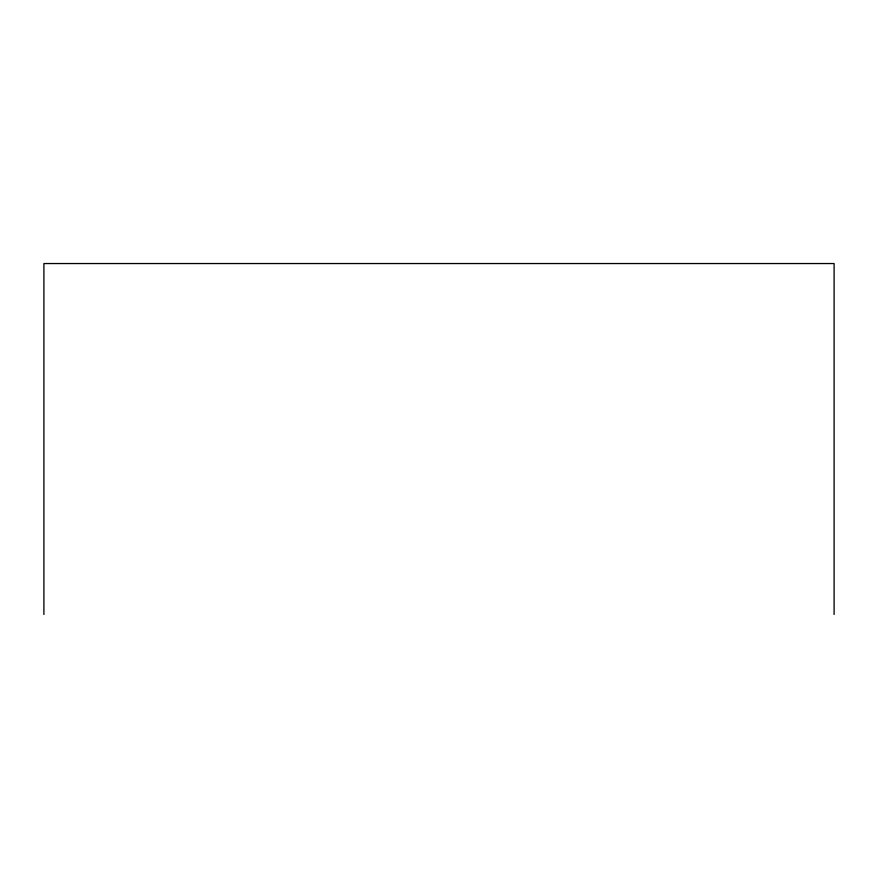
<?xml version="1.0" encoding="UTF-8"?>
<svg xmlns="http://www.w3.org/2000/svg" width="878" height="878" viewBox="0 0 878 878"><rect width="100%" height="100%" fill="white"/><g stroke="black" fill="none" stroke-linecap="round" stroke-linejoin="round"><path stroke-width="1.32" d="M834.1 614.457L834.1 263.543L43.9 263.543L43.9 614.457"/></g></svg>
